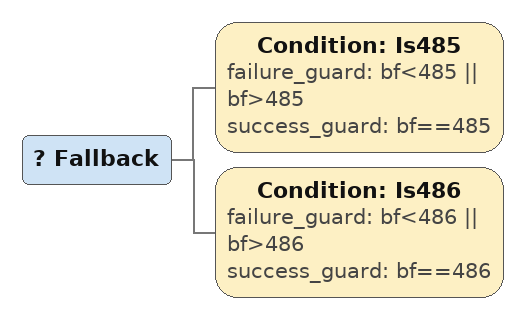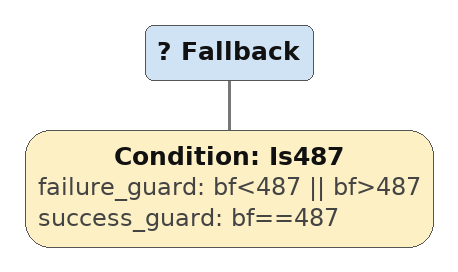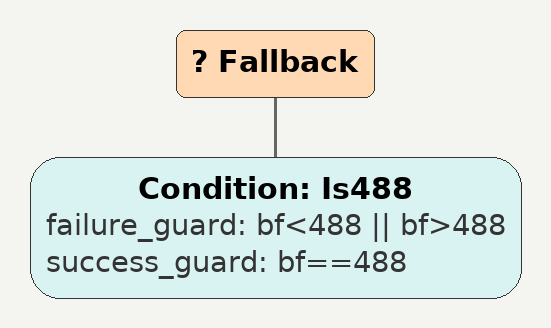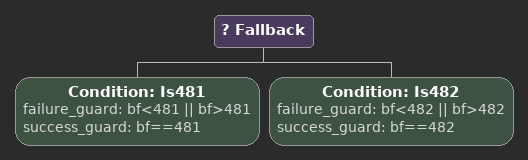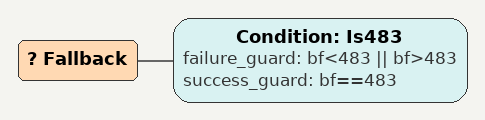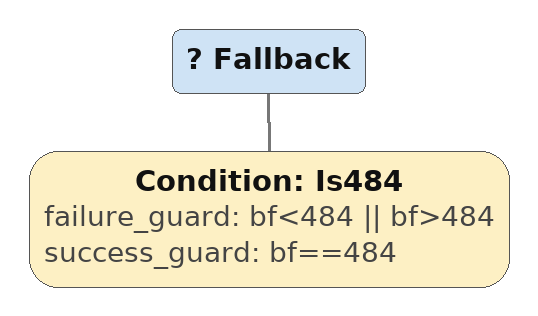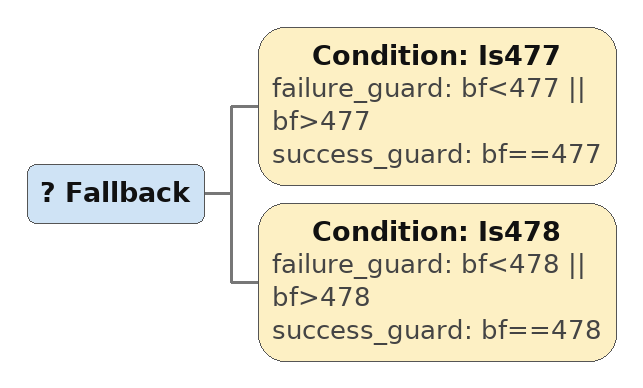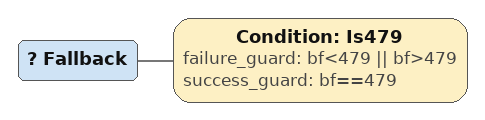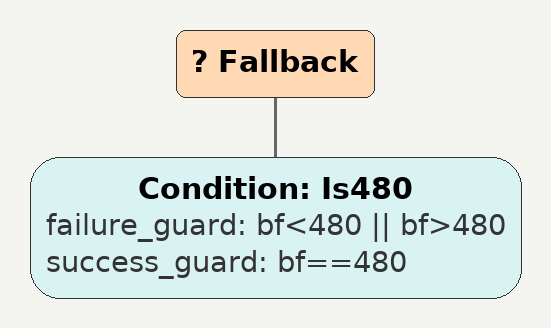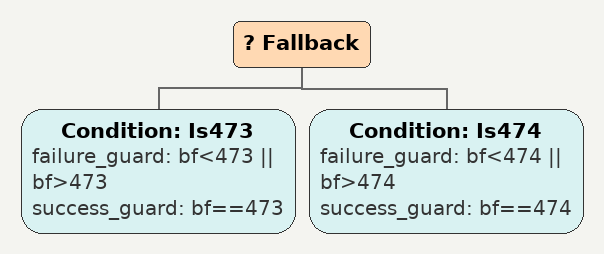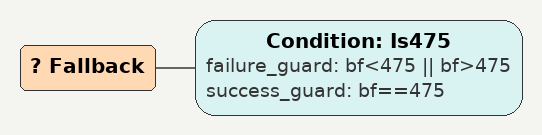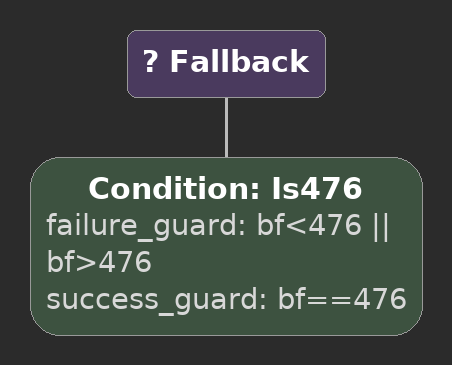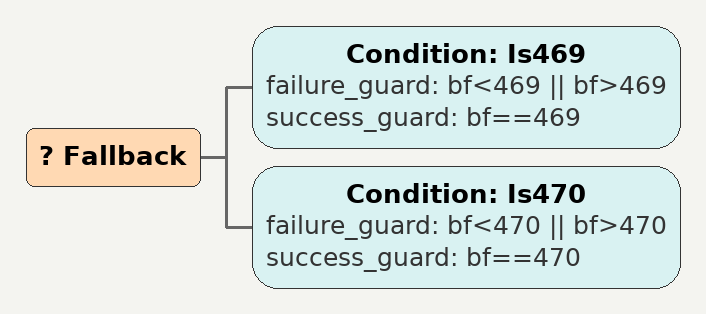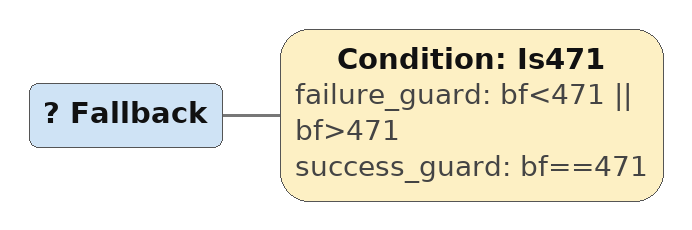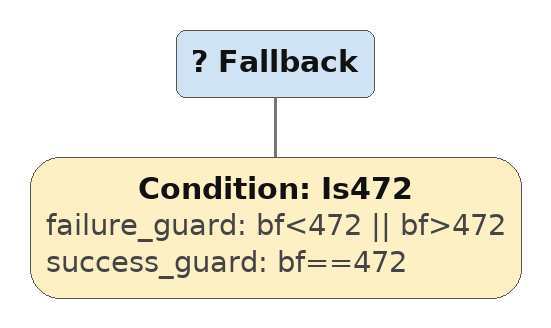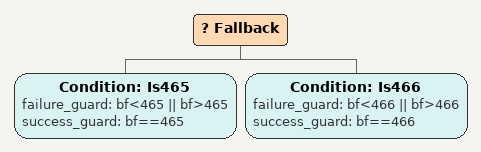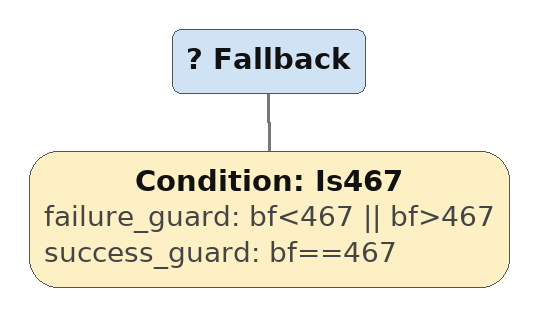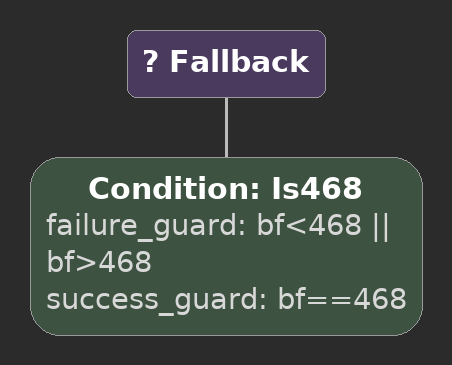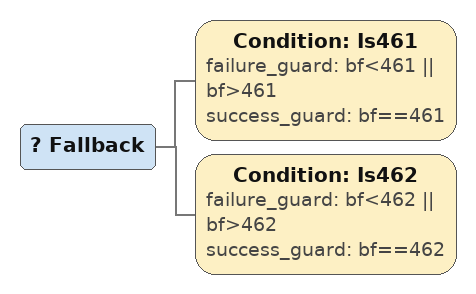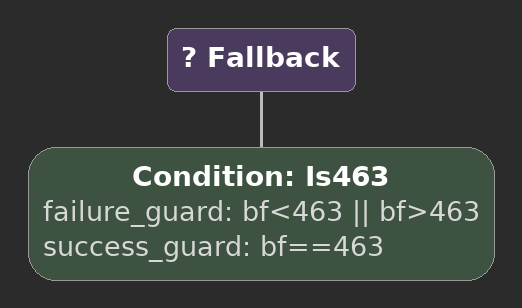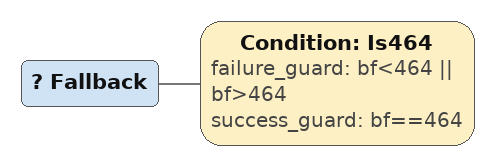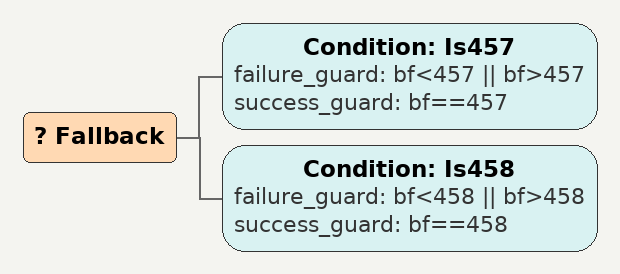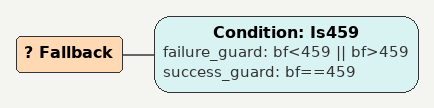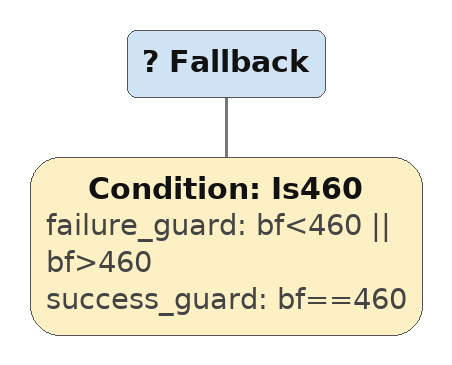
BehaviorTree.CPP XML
<Fallback>
    <Condition ID="Is485" failure_guard="bf&lt;485 || bf>485" success_guard="bf==485"/>
    <Condition ID="Is486" failure_guard="bf&lt;486 || bf>486" success_guard="bf==486"/>
        sequence484
        sequence
        children {
        } end_children
    } end_composite
</Fallback>

<Fallback>
    <Condition ID="Is487" failure_guard="bf&lt;487 || bf>487" success_guard="bf==487"/>
        sequence484
        sequence
        children {
        } end_children
    } end_composite
</Fallback>

<Fallback>
    <Condition ID="Is488" failure_guard="bf&lt;488 || bf>488" success_guard="bf==488"/>
        sequence484
        sequence
        children {
        } end_children
    } end_composite
</Fallback>

<Fallback>
    <Condition ID="Is481" failure_guard="bf&lt;481 || bf>481" success_guard="bf==481"/>
    <Condition ID="Is482" failure_guard="bf&lt;482 || bf>482" success_guard="bf==482"/>
        sequence480
        sequence
        children {
        } end_children
    } end_composite
</Fallback>

<Fallback>
    <Condition ID="Is483" failure_guard="bf&lt;483 || bf>483" success_guard="bf==483"/>
        sequence480
        sequence
        children {
        } end_children
    } end_composite
</Fallback>

<Fallback>
    <Condition ID="Is484" failure_guard="bf&lt;484 || bf>484" success_guard="bf==484"/>
        sequence480
        sequence
        children {
        } end_children
    } end_composite
</Fallback>

<Fallback>
    <Condition ID="Is477" failure_guard="bf&lt;477 || bf>477" success_guard="bf==477"/>
    <Condition ID="Is478" failure_guard="bf&lt;478 || bf>478" success_guard="bf==478"/>
        sequence476
        sequence
        children {
        } end_children
    } end_composite
</Fallback>

<Fallback>
    <Condition ID="Is479" failure_guard="bf&lt;479 || bf>479" success_guard="bf==479"/>
        sequence476
        sequence
        children {
        } end_children
    } end_composite
</Fallback>

<Fallback>
    <Condition ID="Is480" failure_guard="bf&lt;480 || bf>480" success_guard="bf==480"/>
        sequence476
        sequence
        children {
        } end_children
    } end_composite
</Fallback>

<Fallback>
    <Condition ID="Is473" failure_guard="bf&lt;473 || bf>473" success_guard="bf==473"/>
    <Condition ID="Is474" failure_guard="bf&lt;474 || bf>474" success_guard="bf==474"/>
        sequence472
        sequence
        children {
        } end_children
    } end_composite
</Fallback>

<Fallback>
    <Condition ID="Is475" failure_guard="bf&lt;475 || bf>475" success_guard="bf==475"/>
        sequence472
        sequence
        children {
        } end_children
    } end_composite
</Fallback>

<Fallback>
    <Condition ID="Is476" failure_guard="bf&lt;476 || bf>476" success_guard="bf==476"/>
        sequence472
        sequence
        children {
        } end_children
    } end_composite
</Fallback>

<Fallback>
    <Condition ID="Is469" failure_guard="bf&lt;469 || bf>469" success_guard="bf==469"/>
    <Condition ID="Is470" failure_guard="bf&lt;470 || bf>470" success_guard="bf==470"/>
        sequence468
        sequence
        children {
        } end_children
    } end_composite
</Fallback>

<Fallback>
    <Condition ID="Is471" failure_guard="bf&lt;471 || bf>471" success_guard="bf==471"/>
        sequence468
        sequence
        children {
        } end_children
    } end_composite
</Fallback>

<Fallback>
    <Condition ID="Is472" failure_guard="bf&lt;472 || bf>472" success_guard="bf==472"/>
        sequence468
        sequence
        children {
        } end_children
    } end_composite
</Fallback>

<Fallback>
    <Condition ID="Is465" failure_guard="bf&lt;465 || bf>465" success_guard="bf==465"/>
    <Condition ID="Is466" failure_guard="bf&lt;466 || bf>466" success_guard="bf==466"/>
        sequence464
        sequence
        children {
        } end_children
    } end_composite
</Fallback>

<Fallback>
    <Condition ID="Is467" failure_guard="bf&lt;467 || bf>467" success_guard="bf==467"/>
        sequence464
        sequence
        children {
        } end_children
    } end_composite
</Fallback>

<Fallback>
    <Condition ID="Is468" failure_guard="bf&lt;468 || bf>468" success_guard="bf==468"/>
        sequence464
        sequence
        children {
        } end_children
    } end_composite
</Fallback>

<Fallback>
    <Condition ID="Is461" failure_guard="bf&lt;461 || bf>461" success_guard="bf==461"/>
    <Condition ID="Is462" failure_guard="bf&lt;462 || bf>462" success_guard="bf==462"/>
        sequence460
        sequence
        children {
        } end_children
    } end_composite
</Fallback>

<Fallback>
    <Condition ID="Is463" failure_guard="bf&lt;463 || bf>463" success_guard="bf==463"/>
        sequence460
        sequence
        children {
        } end_children
    } end_composite
</Fallback>

<Fallback>
    <Condition ID="Is464" failure_guard="bf&lt;464 || bf>464" success_guard="bf==464"/>
        sequence460
        sequence
        children {
        } end_children
    } end_composite
</Fallback>

<Fallback>
    <Condition ID="Is457" failure_guard="bf&lt;457 || bf>457" success_guard="bf==457"/>
    <Condition ID="Is458" failure_guard="bf&lt;458 || bf>458" success_guard="bf==458"/>
        sequence456
        sequence
        children {
        } end_children
    } end_composite
</Fallback>

<Fallback>
    <Condition ID="Is459" failure_guard="bf&lt;459 || bf>459" success_guard="bf==459"/>
        sequence456
        sequence
        children {
        } end_children
    } end_composite
</Fallback>

<Fallback>
    <Condition ID="Is460" failure_guard="bf&lt;460 || bf>460" success_guard="bf==460"/>
        sequence456
        sequence
        children {
        } end_children
    } end_composite
</Fallback>
